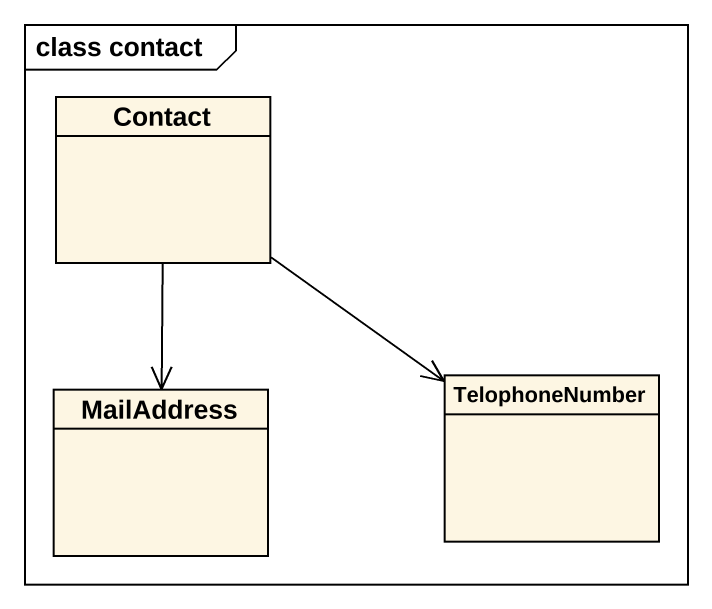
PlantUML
@startuml
mainframe class contact
hide circle
hide empty members
class Contact
class MailAddress
class TelophoneNumber
Contact --> MailAddress
Contact --> TelophoneNumber
@enduml
